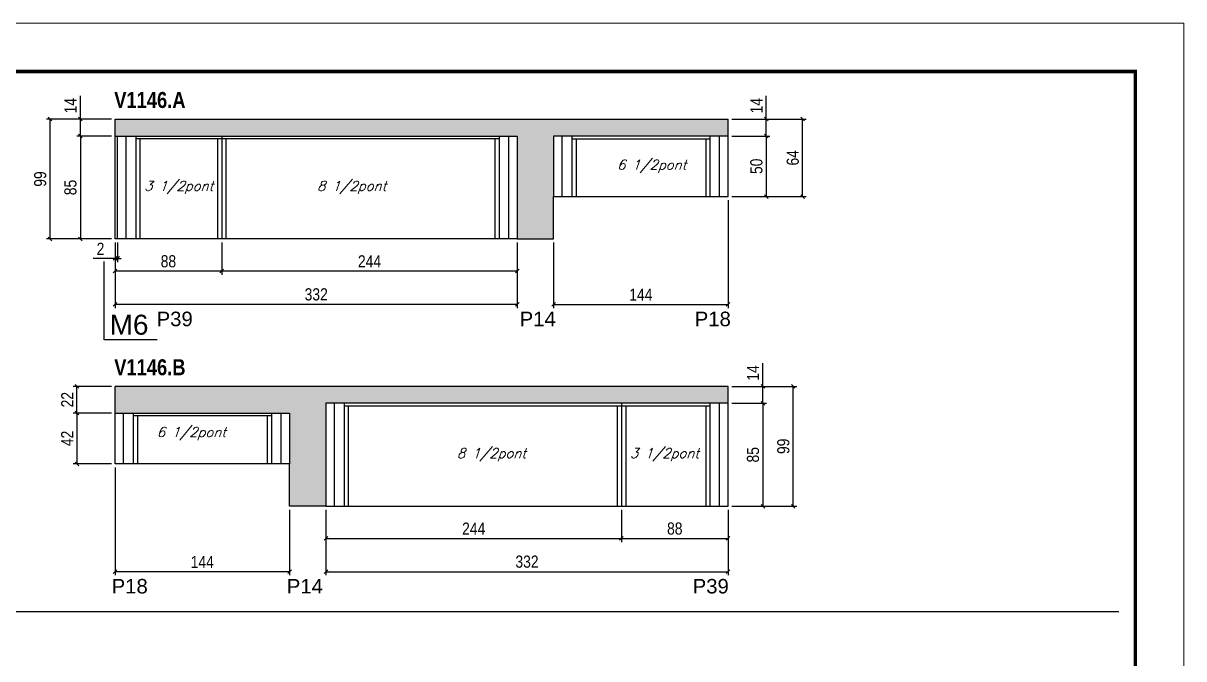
# Model space of a CAD drawing. Extents: x 3309 to 9563, y -2522 to 14608.
# Drawn here: x 5435 to 6393, y 6043 to 6568 of the extents above; entities that cross this region are included whole.
import ezdxf

# ---------------------------------------------------------------- set-up
doc = ezdxf.new("R2010")
doc.units = 0
doc.linetypes.add('DASHED', pattern=[0.75, 0.5, -0.25])
for name, color, linetype in [('5', 5, 'Continuous'), ('COTA', 241, 'Continuous'), ('NOMENCLATURA', 7, 'Continuous'), ('Painéis', 200, 'Continuous'), ('SARR_2.2x7', 40, 'Continuous'), ('SARR_3.5x7', 81, 'Continuous'), ('texto', 7, 'Continuous')]:
    doc.layers.add(name, color=color, linetype=linetype)
doc.layers.add('Folhas', color=255, linetype='Continuous', lineweight=9)
doc.layers.add('SARRAFO DE PRESSAO', color=251, linetype='DASHED', lineweight=9)
doc.styles.add('COTA TECNICA', font='techl___.ttf', dxfattribs={"height": 10})
doc.styles.add('Romans', font='romans.shx')
doc.styles.get("Standard").update_dxf_attribs({"font": 'arial.ttf'})
doc.styles.add('TECNICA', font='techb___.ttf', dxfattribs={"height": 10})
doc.dimstyles.new('PAINEL', dxfattribs={"dimtxt": 10, "dimasz": 3, "dimexe": 3, "dimexo": 3, "dimgap": 3, "dimtad": 1, "dimdec": 1, "dimzin": 12, "dimdsep": 46, "dimtxsty": 'COTA TECNICA', "dimblk1": 'OBLIQUE', "dimblk2": 'OBLIQUE', "dimsah": 1, "dimcen": 0.9, "dimclrd": 4, "dimclre": 4, "dimclrt": 240, "dimadec": 1, "dimazin": 3, "dimtfac": 1, "dimtdec": 1, "dimtmove": 0, "dimatfit": 3, "dimfxl": 1, "dimtolj": 1, "dimtzin": 12, "dimarcsym": 0})

# ---------------------------------------------------------------- blocks, each defined once
blk = doc.blocks.new('9999999999')
at = {"layer": 'Folhas'}
blk.add_lwpolyline([(98138.98, 34190.21), (99623.98, 34190.21), (99623.98, 35240.21), (98138.98, 35240.21)], close=True, dxfattribs=at)
at = {"layer": 'Folhas', "color": 30, "const_width": 3}
blk.add_lwpolyline([(98213.98, 34230.21), (99583.98, 34230.21), (99583.98, 35200.21), (98213.98, 35200.21)], close=True, dxfattribs=at)
blk = doc.blocks.new('_Oblique')
at = {"color": 0, "linetype": 'ByBlock', "lineweight": -2}
blk.add_line((-0.5, -0.5), (0.5, 0.5), dxfattribs=at)
blk = doc.blocks.new('*D3120')
at = {"layer": 'COTA', "color": 4, "lineweight": -2, "transparency": 16777216}
for p, q in [((5510.7, 6386.63), (5510.7, 6332.57)), ((5842.7, 6386.63), (5842.7, 6332.57)), ((5842.7, 6335.57), (5510.7, 6335.57))]:
    blk.add_line(p, q, dxfattribs=at)
at = {"layer": 'Defpoints', "color": 0, "transparency": 16777216}
for p in [(5510.7, 6389.63), (5842.7, 6389.63), (5510.7, 6335.57)]:
    blk.add_point(p, dxfattribs=at)
at = {"layer": 'COTA', "color": 4, "lineweight": -2, "transparency": 16777216, "xscale": 3, "yscale": 3, "zscale": 3, "rotation": 180}
blk.add_blockref('_Oblique', (5510.7, 6335.57), dxfattribs=at)
at = {"layer": 'COTA', "color": 4, "lineweight": -2, "transparency": 16777216, "xscale": 3, "yscale": 3, "zscale": 3}
blk.add_blockref('_Oblique', (5842.7, 6335.57), dxfattribs=at)
at = {"layer": 'COTA', "color": 240, "transparency": 16777216, "insert": (5676.7, 6343.79), "char_height": 10, "attachment_point": 5, "style": 'COTA TECNICA'}
blk.add_mtext('\\A1;332', dxfattribs=at)
blk = doc.blocks.new('*D3121')
at = {"layer": 'COTA', "color": 4, "lineweight": -2, "transparency": 16777216}
for p, q in [((5510.7, 6386.63), (5510.7, 6370.5)), ((5512.7, 6386.63), (5512.7, 6370.5)), ((5510.7, 6373.5), (5492.59, 6373.5)), ((5512.7, 6373.5), (5510.7, 6373.5)), ((5512.7, 6373.5), (5515.7, 6373.5))]:
    blk.add_line(p, q, dxfattribs=at)
at = {"layer": 'Defpoints', "color": 0, "transparency": 16777216}
for p in [(5510.7, 6389.63), (5512.7, 6389.63), (5510.7, 6373.5)]:
    blk.add_point(p, dxfattribs=at)
at = {"layer": 'COTA', "color": 4, "lineweight": -2, "transparency": 16777216, "xscale": 3, "yscale": 3, "zscale": 3}
blk.add_blockref('_Oblique', (5510.7, 6373.5), dxfattribs=at)
at = {"layer": 'COTA', "color": 4, "lineweight": -2, "transparency": 16777216, "xscale": 3, "yscale": 3, "zscale": 3, "rotation": 180}
blk.add_blockref('_Oblique', (5512.7, 6373.5), dxfattribs=at)
at = {"layer": 'COTA', "color": 240, "transparency": 16777216, "insert": (5498.64, 6381.5), "char_height": 10, "attachment_point": 5, "style": 'COTA TECNICA'}
blk.add_mtext('\\A1;2', dxfattribs=at)
blk = doc.blocks.new('*D3122')
at = {"layer": 'COTA', "color": 4, "lineweight": -2, "transparency": 16777216}
for p, q in [((5598.7, 6386.63), (5598.7, 6360.05)), ((5842.7, 6386.63), (5842.7, 6360.05)), ((5842.7, 6363.05), (5598.7, 6363.05))]:
    blk.add_line(p, q, dxfattribs=at)
at = {"layer": 'Defpoints', "color": 0, "transparency": 16777216}
for p in [(5598.7, 6389.63), (5842.7, 6389.63), (5598.7, 6363.05)]:
    blk.add_point(p, dxfattribs=at)
at = {"layer": 'COTA', "color": 4, "lineweight": -2, "transparency": 16777216, "xscale": 3, "yscale": 3, "zscale": 3, "rotation": 180}
blk.add_blockref('_Oblique', (5598.7, 6363.05), dxfattribs=at)
at = {"layer": 'COTA', "color": 4, "lineweight": -2, "transparency": 16777216, "xscale": 3, "yscale": 3, "zscale": 3}
blk.add_blockref('_Oblique', (5842.7, 6363.05), dxfattribs=at)
at = {"layer": 'COTA', "color": 240, "transparency": 16777216, "insert": (5720.7, 6371.12), "char_height": 10, "attachment_point": 5, "style": 'COTA TECNICA'}
blk.add_mtext('\\A1;244', dxfattribs=at)
blk = doc.blocks.new('*D3123')
at = {"layer": 'COTA', "color": 4, "lineweight": -2, "transparency": 16777216}
for p, q in [((5510.7, 6386.63), (5510.7, 6360.05)), ((5598.7, 6386.63), (5598.7, 6360.05)), ((5598.7, 6363.05), (5510.7, 6363.05))]:
    blk.add_line(p, q, dxfattribs=at)
at = {"layer": 'Defpoints', "color": 0, "transparency": 16777216}
for p in [(5510.7, 6389.63), (5598.7, 6389.63), (5510.7, 6363.05)]:
    blk.add_point(p, dxfattribs=at)
at = {"layer": 'COTA', "color": 4, "lineweight": -2, "transparency": 16777216, "xscale": 3, "yscale": 3, "zscale": 3, "rotation": 180}
blk.add_blockref('_Oblique', (5510.7, 6363.05), dxfattribs=at)
at = {"layer": 'COTA', "color": 4, "lineweight": -2, "transparency": 16777216, "xscale": 3, "yscale": 3, "zscale": 3}
blk.add_blockref('_Oblique', (5598.7, 6363.05), dxfattribs=at)
at = {"layer": 'COTA', "color": 240, "transparency": 16777216, "insert": (5554.7, 6371.14), "char_height": 10, "attachment_point": 5, "style": 'COTA TECNICA'}
blk.add_mtext('\\A1;88', dxfattribs=at)
blk = doc.blocks.new('*D3127')
at = {"layer": 'COTA', "color": 4, "lineweight": -2, "transparency": 16777216}
for p, q in [((5507.7, 6474.63), (5479, 6474.63)), ((5482, 6474.63), (5482, 6389.63)), ((5507.7, 6389.63), (5479, 6389.63))]:
    blk.add_line(p, q, dxfattribs=at)
at = {"layer": 'Defpoints', "color": 0, "transparency": 16777216}
for p in [(5510.7, 6474.63), (5482, 6389.63), (5510.7, 6389.63)]:
    blk.add_point(p, dxfattribs=at)
at = {"layer": 'COTA', "color": 4, "lineweight": -2, "transparency": 16777216, "xscale": 3, "yscale": 3, "zscale": 3}
for p, rotation in [((5482, 6474.63), 90), ((5482, 6389.63), 270)]:
    blk.add_blockref('_Oblique', p, dxfattribs=dict(at, rotation=rotation))
at = {"layer": 'COTA', "color": 240, "transparency": 16777216, "insert": (5473.86, 6432.13), "char_height": 10, "attachment_point": 5, "rotation": 90, "style": 'COTA TECNICA'}
blk.add_mtext('\\A1;85', dxfattribs=at)
blk = doc.blocks.new('*D3128')
at = {"layer": 'COTA', "color": 4, "lineweight": -2, "transparency": 16777216}
for p, q in [((5482, 6488.63), (5482, 6507.75)), ((5507.7, 6488.63), (5479, 6488.63)), ((5482, 6474.63), (5482, 6488.63)), ((5507.7, 6474.63), (5479, 6474.63))]:
    blk.add_line(p, q, dxfattribs=at)
at = {"layer": 'Defpoints', "color": 0, "transparency": 16777216}
for p in [(5482, 6488.63), (5510.7, 6488.63), (5510.7, 6474.63)]:
    blk.add_point(p, dxfattribs=at)
at = {"layer": 'COTA', "color": 4, "lineweight": -2, "transparency": 16777216, "xscale": 3, "yscale": 3, "zscale": 3}
for p, rotation in [((5482, 6488.63), 90), ((5482, 6474.63), 270)]:
    blk.add_blockref('_Oblique', p, dxfattribs=dict(at, rotation=rotation))
at = {"layer": 'COTA', "color": 240, "transparency": 16777216, "insert": (5473.92, 6499.69), "char_height": 10, "attachment_point": 5, "rotation": 90, "style": 'COTA TECNICA'}
blk.add_mtext('\\A1;14', dxfattribs=at)
blk = doc.blocks.new('*D3129')
at = {"layer": 'COTA', "color": 4, "lineweight": -2, "transparency": 16777216}
for p, q in [((5507.7, 6488.63), (5453.97, 6488.63)), ((5456.97, 6389.63), (5456.97, 6488.63)), ((5507.7, 6389.63), (5453.97, 6389.63))]:
    blk.add_line(p, q, dxfattribs=at)
at = {"layer": 'Defpoints', "color": 0, "transparency": 16777216}
for p in [(5456.97, 6488.63), (5510.7, 6488.63), (5510.7, 6389.63)]:
    blk.add_point(p, dxfattribs=at)
at = {"layer": 'COTA', "color": 4, "lineweight": -2, "transparency": 16777216, "xscale": 3, "yscale": 3, "zscale": 3}
for p, rotation in [((5456.97, 6488.63), 90), ((5456.97, 6389.63), 270)]:
    blk.add_blockref('_Oblique', p, dxfattribs=dict(at, rotation=rotation))
at = {"layer": 'COTA', "color": 240, "transparency": 16777216, "insert": (5448.89, 6439.13), "char_height": 10, "attachment_point": 5, "rotation": 90, "style": 'COTA TECNICA'}
blk.add_mtext('\\A1;99', dxfattribs=at)
blk = doc.blocks.new('*D3130')
at = {"layer": 'COTA', "color": 4, "lineweight": -2, "transparency": 16777216}
for p, q in [((6016.7, 6421.63), (6016.7, 6332.57)), ((5872.7, 6386.63), (5872.7, 6332.57)), ((5872.7, 6335.57), (6016.7, 6335.57))]:
    blk.add_line(p, q, dxfattribs=at)
at = {"layer": 'Defpoints', "color": 0, "transparency": 16777216}
for p in [(6016.7, 6424.63), (5872.7, 6389.63), (6016.7, 6335.57)]:
    blk.add_point(p, dxfattribs=at)
at = {"layer": 'COTA', "color": 4, "lineweight": -2, "transparency": 16777216, "xscale": 3, "yscale": 3, "zscale": 3, "rotation": 180}
blk.add_blockref('_Oblique', (5872.7, 6335.57), dxfattribs=at)
at = {"layer": 'COTA', "color": 4, "lineweight": -2, "transparency": 16777216, "xscale": 3, "yscale": 3, "zscale": 3}
blk.add_blockref('_Oblique', (6016.7, 6335.57), dxfattribs=at)
at = {"layer": 'COTA', "color": 240, "transparency": 16777216, "insert": (5944.7, 6343.64), "char_height": 10, "attachment_point": 5, "style": 'COTA TECNICA'}
blk.add_mtext('\\A1;144', dxfattribs=at)
blk = doc.blocks.new('*D3131')
at = {"layer": 'COTA', "color": 4, "lineweight": -2, "transparency": 16777216}
for p, q in [((6019.7, 6474.63), (6051.19, 6474.63)), ((6048.19, 6474.63), (6048.19, 6424.63)), ((6019.7, 6424.63), (6051.19, 6424.63))]:
    blk.add_line(p, q, dxfattribs=at)
at = {"layer": 'Defpoints', "color": 0, "transparency": 16777216}
for p in [(6016.7, 6474.63, 0), (6016.7, 6424.63, 0), (6048.19, 6424.63)]:
    blk.add_point(p, dxfattribs=at)
at = {"layer": 'COTA', "color": 4, "lineweight": -2, "transparency": 16777216, "xscale": 3, "yscale": 3, "zscale": 3}
for p, rotation in [((6048.19, 6474.63), 90), ((6048.19, 6424.63), 270)]:
    blk.add_blockref('_Oblique', p, dxfattribs=dict(at, rotation=rotation))
at = {"layer": 'COTA', "color": 240, "transparency": 16777216, "insert": (6040.08, 6449.63), "char_height": 10, "attachment_point": 5, "rotation": 90, "style": 'COTA TECNICA'}
blk.add_mtext('\\A1;50', dxfattribs=at)
blk = doc.blocks.new('*D3132')
at = {"layer": 'COTA', "color": 4, "lineweight": -2, "transparency": 16777216}
for p, q in [((6048.19, 6488.63), (6048.19, 6507.75)), ((6019.7, 6488.63), (6051.19, 6488.63)), ((6048.19, 6474.63), (6048.19, 6488.63)), ((6019.7, 6474.63), (6051.19, 6474.63))]:
    blk.add_line(p, q, dxfattribs=at)
at = {"layer": 'Defpoints', "color": 0, "transparency": 16777216}
for p in [(6016.7, 6488.63, 0), (6048.19, 6488.63), (6016.7, 6474.63, 0)]:
    blk.add_point(p, dxfattribs=at)
at = {"layer": 'COTA', "color": 4, "lineweight": -2, "transparency": 16777216, "xscale": 3, "yscale": 3, "zscale": 3}
for p, rotation in [((6048.19, 6488.63), 90), ((6048.19, 6474.63), 270)]:
    blk.add_blockref('_Oblique', p, dxfattribs=dict(at, rotation=rotation))
at = {"layer": 'COTA', "color": 240, "transparency": 16777216, "insert": (6040.11, 6499.69), "char_height": 10, "attachment_point": 5, "rotation": 90, "style": 'COTA TECNICA'}
blk.add_mtext('\\A1;14', dxfattribs=at)
blk = doc.blocks.new('*D3139')
at = {"layer": 'COTA', "color": 4, "lineweight": -2, "transparency": 16777216}
for p, q in [((5684.7, 6165.86), (5684.7, 6111.8)), ((6016.7, 6165.86), (6016.7, 6111.8)), ((5684.7, 6114.8), (6016.7, 6114.8))]:
    blk.add_line(p, q, dxfattribs=at)
at = {"layer": 'Defpoints', "color": 0, "transparency": 16777216}
for p in [(5684.7, 6168.86), (6016.7, 6168.86), (6016.7, 6114.8)]:
    blk.add_point(p, dxfattribs=at)
at = {"layer": 'COTA', "color": 4, "lineweight": -2, "transparency": 16777216, "xscale": 3, "yscale": 3, "zscale": 3, "rotation": 180}
blk.add_blockref('_Oblique', (5684.7, 6114.8), dxfattribs=at)
at = {"layer": 'COTA', "color": 4, "lineweight": -2, "transparency": 16777216, "xscale": 3, "yscale": 3, "zscale": 3}
blk.add_blockref('_Oblique', (6016.7, 6114.8), dxfattribs=at)
at = {"layer": 'COTA', "color": 240, "transparency": 16777216, "insert": (5850.7, 6123.02), "char_height": 10, "attachment_point": 5, "style": 'COTA TECNICA'}
blk.add_mtext('\\A1;332', dxfattribs=at)
blk = doc.blocks.new('*D3141')
at = {"layer": 'COTA', "color": 4, "lineweight": -2, "transparency": 16777216}
for p, q in [((5684.7, 6165.86), (5684.7, 6139.28)), ((5928.7, 6165.86), (5928.7, 6139.28)), ((5684.7, 6142.28), (5928.7, 6142.28))]:
    blk.add_line(p, q, dxfattribs=at)
at = {"layer": 'Defpoints', "color": 0, "transparency": 16777216}
for p in [(5684.7, 6168.86), (5928.7, 6168.86), (5928.7, 6142.28)]:
    blk.add_point(p, dxfattribs=at)
at = {"layer": 'COTA', "color": 4, "lineweight": -2, "transparency": 16777216, "xscale": 3, "yscale": 3, "zscale": 3, "rotation": 180}
blk.add_blockref('_Oblique', (5684.7, 6142.28), dxfattribs=at)
at = {"layer": 'COTA', "color": 4, "lineweight": -2, "transparency": 16777216, "xscale": 3, "yscale": 3, "zscale": 3}
blk.add_blockref('_Oblique', (5928.7, 6142.28), dxfattribs=at)
at = {"layer": 'COTA', "color": 240, "transparency": 16777216, "insert": (5806.7, 6150.35), "char_height": 10, "attachment_point": 5, "style": 'COTA TECNICA'}
blk.add_mtext('\\A1;244', dxfattribs=at)
blk = doc.blocks.new('*D3142')
at = {"layer": 'COTA', "color": 4, "lineweight": -2, "transparency": 16777216}
for p, q in [((5928.7, 6165.86), (5928.7, 6139.28)), ((6016.7, 6165.86), (6016.7, 6139.28)), ((5928.7, 6142.28), (6016.7, 6142.28))]:
    blk.add_line(p, q, dxfattribs=at)
at = {"layer": 'Defpoints', "color": 0, "transparency": 16777216}
for p in [(5928.7, 6168.86), (6016.7, 6168.86), (6016.7, 6142.28)]:
    blk.add_point(p, dxfattribs=at)
at = {"layer": 'COTA', "color": 4, "lineweight": -2, "transparency": 16777216, "xscale": 3, "yscale": 3, "zscale": 3, "rotation": 180}
blk.add_blockref('_Oblique', (5928.7, 6142.28), dxfattribs=at)
at = {"layer": 'COTA', "color": 4, "lineweight": -2, "transparency": 16777216, "xscale": 3, "yscale": 3, "zscale": 3}
blk.add_blockref('_Oblique', (6016.7, 6142.28), dxfattribs=at)
at = {"layer": 'COTA', "color": 240, "transparency": 16777216, "insert": (5972.7, 6150.37), "char_height": 10, "attachment_point": 5, "style": 'COTA TECNICA'}
blk.add_mtext('\\A1;88', dxfattribs=at)
blk = doc.blocks.new('*D3133')
at = {"layer": 'COTA', "color": 4, "lineweight": -2, "transparency": 16777216}
for p, q in [((6019.7, 6253.86), (6048.4, 6253.86)), ((6045.4, 6253.86), (6045.4, 6168.86)), ((6019.7, 6168.86), (6048.4, 6168.86))]:
    blk.add_line(p, q, dxfattribs=at)
at = {"layer": 'Defpoints', "color": 0, "transparency": 16777216}
for p in [(6016.7, 6253.86), (6016.7, 6168.86), (6045.4, 6168.86)]:
    blk.add_point(p, dxfattribs=at)
at = {"layer": 'COTA', "color": 4, "lineweight": -2, "transparency": 16777216, "xscale": 3, "yscale": 3, "zscale": 3}
for p, rotation in [((6045.4, 6253.86), 90), ((6045.4, 6168.86), 270)]:
    blk.add_blockref('_Oblique', p, dxfattribs=dict(at, rotation=rotation))
at = {"layer": 'COTA', "color": 240, "transparency": 16777216, "insert": (6037.27, 6211.36), "char_height": 10, "attachment_point": 5, "rotation": 90, "style": 'COTA TECNICA'}
blk.add_mtext('\\A1;85', dxfattribs=at)
blk = doc.blocks.new('*D3134')
at = {"layer": 'COTA', "color": 4, "lineweight": -2, "transparency": 16777216}
for p, q in [((6045.4, 6267.86), (6045.4, 6286.98)), ((6019.7, 6267.86), (6048.4, 6267.86)), ((6045.4, 6253.86), (6045.4, 6267.86)), ((6019.7, 6253.86), (6048.4, 6253.86))]:
    blk.add_line(p, q, dxfattribs=at)
at = {"layer": 'Defpoints', "color": 0, "transparency": 16777216}
for p in [(6016.7, 6267.86), (6045.4, 6267.86), (6016.7, 6253.86)]:
    blk.add_point(p, dxfattribs=at)
at = {"layer": 'COTA', "color": 4, "lineweight": -2, "transparency": 16777216, "xscale": 3, "yscale": 3, "zscale": 3}
for p, rotation in [((6045.4, 6267.86), 90), ((6045.4, 6253.86), 270)]:
    blk.add_blockref('_Oblique', p, dxfattribs=dict(at, rotation=rotation))
at = {"layer": 'COTA', "color": 240, "transparency": 16777216, "insert": (6037.33, 6278.92), "char_height": 10, "attachment_point": 5, "rotation": 90, "style": 'COTA TECNICA'}
blk.add_mtext('\\A1;14', dxfattribs=at)
blk = doc.blocks.new('*D3135')
at = {"layer": 'COTA', "color": 4, "lineweight": -2, "transparency": 16777216}
for p, q in [((6019.7, 6267.86), (6073.43, 6267.86)), ((6070.43, 6168.86), (6070.43, 6267.86)), ((6019.7, 6168.86), (6073.43, 6168.86))]:
    blk.add_line(p, q, dxfattribs=at)
at = {"layer": 'Defpoints', "color": 0, "transparency": 16777216}
for p in [(6016.7, 6267.86), (6070.43, 6267.86), (6016.7, 6168.86)]:
    blk.add_point(p, dxfattribs=at)
at = {"layer": 'COTA', "color": 4, "lineweight": -2, "transparency": 16777216, "xscale": 3, "yscale": 3, "zscale": 3}
for p, rotation in [((6070.43, 6267.86), 90), ((6070.43, 6168.86), 270)]:
    blk.add_blockref('_Oblique', p, dxfattribs=dict(at, rotation=rotation))
at = {"layer": 'COTA', "color": 240, "transparency": 16777216, "insert": (6062.34, 6218.36), "char_height": 10, "attachment_point": 5, "rotation": 90, "style": 'COTA TECNICA'}
blk.add_mtext('\\A1;99', dxfattribs=at)
blk = doc.blocks.new('*D3136')
at = {"layer": 'COTA', "color": 4, "lineweight": -2, "transparency": 16777216}
for p, q in [((5510.7, 6200.86), (5510.7, 6111.8)), ((5654.7, 6165.86), (5654.7, 6111.8)), ((5654.7, 6114.8), (5510.7, 6114.8))]:
    blk.add_line(p, q, dxfattribs=at)
at = {"layer": 'Defpoints', "color": 0, "transparency": 16777216}
for p in [(5510.7, 6203.86), (5654.7, 6168.86), (5510.7, 6114.8)]:
    blk.add_point(p, dxfattribs=at)
at = {"layer": 'COTA', "color": 4, "lineweight": -2, "transparency": 16777216, "xscale": 3, "yscale": 3, "zscale": 3, "rotation": 180}
blk.add_blockref('_Oblique', (5510.7, 6114.8), dxfattribs=at)
at = {"layer": 'COTA', "color": 4, "lineweight": -2, "transparency": 16777216, "xscale": 3, "yscale": 3, "zscale": 3}
blk.add_blockref('_Oblique', (5654.7, 6114.8), dxfattribs=at)
at = {"layer": 'COTA', "color": 240, "transparency": 16777216, "insert": (5582.7, 6122.87), "char_height": 10, "attachment_point": 5, "style": 'COTA TECNICA'}
blk.add_mtext('\\A1;144', dxfattribs=at)
blk = doc.blocks.new('*D3137')
at = {"layer": 'COTA', "color": 4, "lineweight": -2, "transparency": 16777216}
for p, q in [((5507.7, 6245.86), (5476.21, 6245.86)), ((5479.21, 6245.86), (5479.21, 6203.86)), ((5507.7, 6203.86), (5476.21, 6203.86))]:
    blk.add_line(p, q, dxfattribs=at)
at = {"layer": 'Defpoints', "color": 0, "transparency": 16777216}
for p in [(5510.7, 6245.86, 0), (5479.21, 6203.86), (5510.7, 6203.86, 0)]:
    blk.add_point(p, dxfattribs=at)
at = {"layer": 'COTA', "color": 4, "lineweight": -2, "transparency": 16777216, "xscale": 3, "yscale": 3, "zscale": 3}
for p, rotation in [((5479.21, 6245.86), 90), ((5479.21, 6203.86), 270)]:
    blk.add_blockref('_Oblique', p, dxfattribs=dict(at, rotation=rotation))
at = {"layer": 'COTA', "color": 240, "transparency": 16777216, "insert": (5471.14, 6224.86), "char_height": 10, "attachment_point": 5, "rotation": 90, "style": 'COTA TECNICA'}
blk.add_mtext('\\A1;42', dxfattribs=at)
blk = doc.blocks.new('*D3138')
at = {"layer": 'COTA', "color": 4, "lineweight": -2, "transparency": 16777216}
for p, q in [((5507.7, 6267.86), (5476.21, 6267.86)), ((5479.21, 6245.86), (5479.21, 6267.86)), ((5507.7, 6245.86), (5476.21, 6245.86))]:
    blk.add_line(p, q, dxfattribs=at)
at = {"layer": 'Defpoints', "color": 0, "transparency": 16777216}
for p in [(5479.21, 6267.86), (5510.7, 6267.86, 0), (5510.7, 6245.86, 0)]:
    blk.add_point(p, dxfattribs=at)
at = {"layer": 'COTA', "color": 4, "lineweight": -2, "transparency": 16777216, "xscale": 3, "yscale": 3, "zscale": 3}
for p, rotation in [((5479.21, 6267.86), 90), ((5479.21, 6245.86), 270)]:
    blk.add_blockref('_Oblique', p, dxfattribs=dict(at, rotation=rotation))
at = {"layer": 'COTA', "color": 240, "transparency": 16777216, "insert": (5471.21, 6256.86), "char_height": 10, "attachment_point": 5, "rotation": 90, "style": 'COTA TECNICA'}
blk.add_mtext('\\A1;22', dxfattribs=at)
blk = doc.blocks.new('*D3172')
at = {"layer": 'COTA', "color": 4, "lineweight": -2, "transparency": 16777216}
for p, q in [((6019.7, 6488.63), (6081.21, 6488.63)), ((6078.21, 6424.63), (6078.21, 6488.63)), ((6019.7, 6424.63), (6081.21, 6424.63))]:
    blk.add_line(p, q, dxfattribs=at)
at = {"layer": 'Defpoints', "color": 0, "transparency": 16777216}
for p in [(6016.7, 6488.63, 0), (6078.21, 6488.63), (6016.7, 6424.63, 0)]:
    blk.add_point(p, dxfattribs=at)
at = {"layer": 'COTA', "color": 4, "lineweight": -2, "transparency": 16777216, "xscale": 3, "yscale": 3, "zscale": 3}
for p, rotation in [((6078.21, 6488.63), 90), ((6078.21, 6424.63), 270)]:
    blk.add_blockref('_Oblique', p, dxfattribs=dict(at, rotation=rotation))
at = {"layer": 'COTA', "color": 240, "transparency": 16777216, "insert": (6070.11, 6456.63), "char_height": 10, "attachment_point": 5, "rotation": 90, "style": 'COTA TECNICA'}
blk.add_mtext('\\A1;64', dxfattribs=at)

msp = doc.modelspace()

# ---------------------------------------------------------------- hatches: boundary and pattern name
at = {"layer": 'COTA'}
h = msp.add_hatch(dxfattribs=at)
h.set_pattern_fill('AR-CONC', color=256, scale=0.03)
h.set_pattern_definition([(50, (-13.5, 385.512), (5.46554, -0.4781726), [0.5715, -6.2865]), (355, (-13.5, 385.512), (-1.0573026, 5.7317054), [0.4572, -5.0292175]), (100.451445, (-13.0445, 385.472), (4.4082374, 5.2535326), [0.4857003, -5.3427073]), (46.1842, (-13.5, 387.036), (8.132371, -1.26127), [0.85725, -9.42975]), (96.63556, (-12.822, 386.931), (7.122124, 7.422784), [0.728551, -8.014068]), (351.18415, (-13.5, 387.036), (7.122124, 7.422784), [0.685799, -7.543792]), (21, (-12.738, 386.655), (4.5484317, -3.067956), [0.5715, -6.2865]), (326, (-12.738, 386.655), (1.854061, 5.525639), [0.4572, -5.0292]), (71.451445, (-12.359, 386.3993), (6.4024926, 2.457683), [0.4857003, -5.342698]), (37.5, (-13.5, 385.512), (0.0926581, 2.53665117), [0, -4.96824, 0, -5.1054, 0, -5.04825]), (7.5, (-13.5, 385.512), (2.0045899, 3.00541724), [0, -2.91084, 0, -4.85394, 0, -1.92405]), (327.5, (-15.1993, 385.512), (4.06771786, -0.1718623), [0, -1.905, 0, -5.9436, 0, -7.8867]), (317.5, (-15.9613, 385.512), (4.4438754, 0.7627947), [0, -2.4765, 0, -3.94716, 0, -5.6007])])
h.paths.add_polyline_path([(5872.7, 6474.63), (6016.7, 6474.63), (6016.7, 6488.63), (5510.7, 6488.63), (5510.7, 6474.63), (5842.7, 6474.63), (5842.7, 6389.63), (5872.7, 6389.63), (5872.7, 6424.63)])
h = msp.add_hatch(dxfattribs=at)
h.set_pattern_fill('AR-CONC', color=256, scale=0.03)
h.set_pattern_definition([(50, (-13.5, 164.74), (5.46554, -0.4781726), [0.5715, -6.2865]), (355, (-13.5, 164.74), (-1.0573026, 5.7317054), [0.4572, -5.0292175]), (100.451445, (-13.0445, 164.7), (4.4082374, 5.2535326), [0.4857003, -5.3427073]), (46.1842, (-13.5, 166.264), (8.132371, -1.26127), [0.85725, -9.42975]), (96.63556, (-12.822, 166.159), (7.122124, 7.422784), [0.728551, -8.014068]), (351.18415, (-13.5, 166.264), (7.122124, 7.422784), [0.685799, -7.543792]), (21, (-12.738, 165.883), (4.5484317, -3.067956), [0.5715, -6.2865]), (326, (-12.738, 165.883), (1.854061, 5.525639), [0.4572, -5.0292]), (71.451445, (-12.359, 165.6274), (6.4024926, 2.457683), [0.4857003, -5.342698]), (37.5, (-13.5, 164.74), (0.0926581, 2.53665117), [0, -4.96824, 0, -5.1054, 0, -5.04825]), (7.5, (-13.5, 164.74), (2.0045899, 3.00541724), [0, -2.91084, 0, -4.85394, 0, -1.92405]), (327.5, (-15.1993, 164.74), (4.06771786, -0.1718623), [0, -1.905, 0, -5.9436, 0, -7.8867]), (317.5, (-15.9613, 164.74), (4.4438754, 0.7627947), [0, -2.4765, 0, -3.94716, 0, -5.6007])])
h.paths.add_polyline_path([(5654.7, 6203.86), (5654.7, 6168.86), (5684.7, 6168.86), (5684.7, 6253.86), (6016.7, 6253.86), (6016.7, 6267.86), (5510.7, 6267.86), (5510.7, 6245.86), (5654.7, 6245.86)])

# ---------------------------------------------------------------- linework, layer by layer
for p, q in [((5510.7, 6474.63, 0), (5510.7, 6488.63, 0)), ((5510.7, 6488.63, 0), (6016.7, 6488.63, 0)), ((6016.7, 6474.63, 0), (6016.7, 6488.63, 0)), ((5872.7, 6389.63, 0), (5872.7, 6424.63, 0)), ((5842.7, 6389.63, 0), (5872.7, 6389.63, 0)), ((6016.7, 6267.86, 0), (5510.7, 6267.86, 0)), ((5510.7, 6245.86, 0), (5510.7, 6267.86, 0)), ((6016.7, 6253.86, 0), (6016.7, 6267.86, 0)), ((5654.7, 6168.86, 0), (5654.7, 6203.86, 0)), ((5684.7, 6168.86, 0), (5654.7, 6168.86, 0)), ((4969.37, 6081.99), (6339.37, 6081.99))]:
    msp.add_line(p, q, dxfattribs=at)
at = {"layer": 'NOMENCLATURA', "linetype": 'Continuous'}
for p, q in [((5501.78, 6306.37, 0), (5501.78, 6370.99, 0)), ((5545.49, 6306.37, 0), (5501.78, 6306.37, 0))]:
    msp.add_line(p, q, dxfattribs=at)
at = {"layer": 'Painéis', "linetype": 'ByBlock'}
for p, q in [((5510.7, 6389.63, 0), (5510.7, 6474.63, 0)), ((5510.7, 6474.63, 0), (5842.7, 6474.63, 0)), ((5512.7, 6389.63, 0), (5512.7, 6474.63, 0)), ((5598.7, 6474.63, 0), (5598.7, 6389.63, 0)), ((5842.7, 6474.63, 0), (5842.7, 6389.63, 0)), ((6016.7, 6474.63, 0), (5872.7, 6474.63, 0)), ((5872.7, 6474.63, 0), (5872.7, 6424.63, 0)), ((6016.7, 6424.63, 0), (6016.7, 6474.63, 0)), ((5872.7, 6424.63, 0), (6016.7, 6424.63, 0)), ((5842.7, 6389.63, 0), (5510.7, 6389.63, 0)), ((6016.7, 6253.86, 0), (5684.7, 6253.86, 0)), ((5684.7, 6253.86, 0), (5684.7, 6168.86, 0)), ((5928.7, 6253.86, 0), (5928.7, 6168.86, 0)), ((6016.7, 6168.86, 0), (6016.7, 6253.86, 0)), ((5510.7, 6203.86, 0), (5510.7, 6245.86, 0)), ((5510.7, 6245.86, 0), (5654.7, 6245.86, 0)), ((5654.7, 6245.86, 0), (5654.7, 6203.86, 0)), ((5654.7, 6203.86, 0), (5510.7, 6203.86, 0)), ((5684.7, 6168.86, 0), (6016.7, 6168.86, 0))]:
    msp.add_line(p, q, dxfattribs=at)
at = {"layer": 'SARR_2.2x7', "linetype": 'Continuous'}
for p, q in [((5519.7, 6389.63, 0), (5519.7, 6474.63, 0)), ((5598.7, 6472.43, 0), (5527.7, 6472.43, 0)), ((5827.7, 6472.43, 0), (5598.7, 6472.43, 0)), ((5835.7, 6389.63, 0), (5835.7, 6474.63, 0)), ((5879.7, 6424.63, 0), (5879.7, 6474.63, 0)), ((5887.7, 6472.43, 0), (6001.7, 6472.43, 0)), ((6009.7, 6424.63, 0), (6009.7, 6474.63, 0)), ((5691.7, 6168.86, 0), (5691.7, 6253.86, 0)), ((5699.7, 6251.66, 0), (5928.7, 6251.66, 0)), ((5928.7, 6251.66, 0), (6001.7, 6251.66, 0)), ((6009.7, 6168.86, 0), (6009.7, 6253.86, 0)), ((5517.7, 6203.86, 0), (5517.7, 6245.86, 0)), ((5639.7, 6243.66, 0), (5525.7, 6243.66, 0)), ((5647.7, 6203.86, 0), (5647.7, 6245.86, 0))]:
    msp.add_line(p, q, dxfattribs=at)
at = {"layer": 'SARR_3.5x7'}
for p, q in [((5527.7, 6474.63, 0), (5527.7, 6389.63, 0)), ((5531.2, 6472.43, 0), (5531.2, 6389.63, 0)), ((5595.2, 6472.43, 0), (5595.2, 6389.63, 0)), ((5602.2, 6472.43, 0), (5602.2, 6389.63, 0)), ((5824.2, 6472.43, 0), (5824.2, 6389.63, 0)), ((5827.7, 6474.63, 0), (5827.7, 6389.63, 0)), ((5887.7, 6474.63, 0), (5887.7, 6424.63, 0)), ((5891.2, 6472.43, 0), (5891.2, 6424.63, 0)), ((5998.2, 6472.43, 0), (5998.2, 6424.63, 0)), ((6001.7, 6474.63, 0), (6001.7, 6424.63, 0)), ((5699.7, 6253.86, 0), (5699.7, 6168.86, 0)), ((5703.2, 6251.66, 0), (5703.2, 6168.86, 0)), ((5925.2, 6251.66, 0), (5925.2, 6168.86, 0)), ((5932.2, 6251.66, 0), (5932.2, 6168.86, 0)), ((5998.2, 6251.66, 0), (5998.2, 6168.86, 0)), ((6001.7, 6253.86, 0), (6001.7, 6168.86, 0)), ((5525.7, 6245.86, 0), (5525.7, 6203.86, 0)), ((5529.2, 6243.66, 0), (5529.2, 6203.86, 0)), ((5636.2, 6243.66, 0), (5636.2, 6203.86, 0)), ((5639.7, 6245.86, 0), (5639.7, 6203.86, 0))]:
    msp.add_line(p, q, dxfattribs=at)

# ---------------------------------------------------------------- block references
at = {"layer": 'SARRAFO DE PRESSAO', "color": 6, "linetype": 'ByBlock'}
msp.add_blockref('9999999999', (-93231.11, -28672.37), dxfattribs=at)

# ---------------------------------------------------------------- texts
at = {"layer": '5', "linetype": 'Continuous'}
for s, rotation, p in [('P39', 359.99996, (5544.97, 6317.56, 0)), ('P14', 359.99996, (5844.65, 6317.56, 0)), ('P18', 359.99996, (5989.16, 6317.56, 0)), ('P18', 0.00004, (5507.85, 6096.79, 0)), ('P14', 0.00004, (5652.44, 6096.79, 0)), ('P39', 0.00004, (5987.47, 6096.79, 0))]:
    msp.add_text(s, height=12, rotation=rotation, dxfattribs=at).set_placement(p)
at = {"layer": 'NOMENCLATURA', "style": 'TECNICA'}
for s, p in [('V1146.A', (5509.98, 6497.82, 0)), ('V1146.B', (5509.98, 6277.05, 0))]:
    msp.add_text(s, height=13.2, dxfattribs=at).set_placement(p)
at = {"layer": 'NOMENCLATURA', "linetype": 'Continuous'}
msp.add_text('M6', height=16.5, dxfattribs=at).set_placement((5506.23, 6310.57, 0))
at = {"layer": 'texto', "color": 2, "char_height": 8, "attachment_point": 5, "style": 'Romans'}
for s, insert in [('{\\Q19;\\C256;6 1/2pont}', (5953.7, 6449.63, 0)), ('{\\Q19;\\C256;3 1/2pont}', (5563.2, 6432.13, 0)), ('{\\Q19;\\C256;8 1/2pont}', (5706, 6432.13, 0)), ('{\\Q19;\\C256;6 1/2pont}', (5573.7, 6228.86, 0)), ('{\\Q19;\\C256;8 1/2pont}', (5821.4, 6211.36, 0)), ('{\\Q19;\\C256;3 1/2pont}', (5964.2, 6211.36, 0))]:
    msp.add_mtext(s, dxfattribs=dict(at, insert=insert))

# ---------------------------------------------------------------- dimensions: what is measured, and where the dimension line sits
at = {"layer": 'COTA'}
for base, p1, p2, angle, picture, middle in [((5482, 6488.63, 0), (5510.7, 6474.63, 0), (5510.7, 6488.63, 0), 90, '*D3128', (5473.92, 6499.69, 0)), ((6048.19, 6488.63), (6016.7, 6474.63, 0), (6016.7, 6488.63, 0), 90, '*D3132', (6040.11, 6499.69)), ((5456.97, 6488.63, 0), (5510.7, 6389.63, 0), (5510.7, 6488.63, 0), 90, '*D3129', (5448.89, 6439.13, 0)), ((6078.21, 6488.63), (6016.7, 6424.63, 0), (6016.7, 6488.63, 0), 90, '*D3172', (6070.11, 6456.63)), ((5482, 6389.63, 0), (5510.7, 6474.63, 0), (5510.7, 6389.63, 0), 90, '*D3127', (5473.86, 6432.13, 0)), ((6048.19, 6424.63), (6016.7, 6474.63, 0), (6016.7, 6424.63, 0), 90, '*D3131', (6040.08, 6449.63)), ((6016.7, 6335.57, 0), (5872.7, 6389.63, 0), (6016.7, 6424.63, 0), 180, '*D3130', (5944.7, 6343.64, 0)), ((5598.7, 6363.05, 0), (5842.7, 6389.63, 0), (5598.7, 6389.63, 0), 180, '*D3122', (5720.7, 6371.12, 0)), ((6045.4, 6267.86, 0), (6016.7, 6253.86, 0), (6016.7, 6267.86, 0), 90, '*D3134', (6037.33, 6278.92, 0)), ((5479.21, 6267.86), (5510.7, 6245.86, 0), (5510.7, 6267.86, 0), 90, '*D3138', (5471.21, 6256.86)), ((6070.43, 6267.86, 0), (6016.7, 6168.86, 0), (6016.7, 6267.86, 0), 90, '*D3135', (6062.34, 6218.36, 0)), ((5479.21, 6203.86), (5510.7, 6245.86, 0), (5510.7, 6203.86, 0), 90, '*D3137', (5471.14, 6224.86)), ((6045.4, 6168.86, 0), (6016.7, 6253.86, 0), (6016.7, 6168.86, 0), 90, '*D3133', (6037.27, 6211.36, 0)), ((6016.7, 6114.8, 0), (5684.7, 6168.86, 0), (6016.7, 6168.86, 0), 180, '*D3139', (5850.7, 6123.02, 0))]:
    dim = msp.add_linear_dim(base=base, p1=p1, p2=p2, angle=angle, dimstyle='PAINEL', dxfattribs=at)
    dim.commit()
    dim.dimension.update_dxf_attribs({"geometry": picture, "text_midpoint": middle})
for base, p1, p2, picture, middle in [((5510.7, 6373.5, 0), (5512.7, 6389.63, 0), (5510.7, 6389.63, 0), '*D3121', (5498.64, 6381.5, 0)), ((5510.7, 6335.57, 0), (5842.7, 6389.63, 0), (5510.7, 6389.63, 0), '*D3120', (5676.7, 6343.79, 0)), ((5510.7, 6114.8, 0), (5654.7, 6168.86, 0), (5510.7, 6203.86, 0), '*D3136', (5582.7, 6122.87, 0)), ((5928.7, 6142.28, 0), (5684.7, 6168.86, 0), (5928.7, 6168.86, 0), '*D3141', (5806.7, 6150.35, 0))]:
    dim = msp.add_linear_dim(base=base, p1=p1, p2=p2, dimstyle='PAINEL', dxfattribs=at)
    dim.commit()
    dim.dimension.update_dxf_attribs({"geometry": picture, "text_midpoint": middle})
dim = msp.add_linear_dim(base=(5510.7, 6363.05, 0), p1=(5598.7, 6389.63, 0), p2=(5510.7, 6389.63, 0), angle=180, dimstyle='PAINEL', override={"dimtmove": 1}, dxfattribs=at)
dim.commit()
dim.dimension.update_dxf_attribs({"geometry": '*D3123', "text_midpoint": (5554.7, 6371.14, 0)})
dim = msp.add_linear_dim(base=(6016.7, 6142.28, 0), p1=(5928.7, 6168.86, 0), p2=(6016.7, 6168.86, 0), dimstyle='PAINEL', override={"dimtmove": 1}, dxfattribs=at)
dim.commit()
dim.dimension.update_dxf_attribs({"geometry": '*D3142', "text_midpoint": (5972.7, 6150.37, 0)})

doc.saveas('drawing.dxf')
